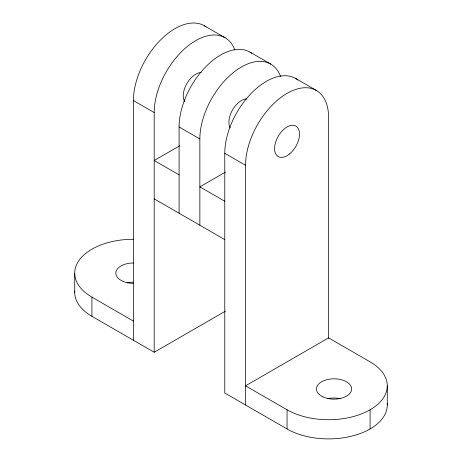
<?xml version="1.0" encoding="UTF-8"?>
<svg xmlns="http://www.w3.org/2000/svg" width="462" height="462" viewBox="0 0 462 462"><rect width="100%" height="100%" fill="white"/><g stroke="black" fill="none" stroke-linecap="round" stroke-linejoin="round"><path stroke-width="0.69" d="M179.787 145.721L154.192 160.499L179.1 174.884M225.462 172.089L199.861 186.867L224.775 201.253M74.763 290.985A58.714 33.899 0 0 0 91.915 316.308L154.192 352.263L225.364 311.174M204.308 25.757L225.069 37.74M249.977 52.119L270.738 64.108M295.651 78.488L316.406 90.477M206.017 26.865A58.714 33.899 -60 0 0 160.222 40.281A58.714 33.899 -60 0 0 133.431 100.572L154.192 112.561L154.192 352.263M251.692 53.234A58.714 33.899 -60 0 0 205.89 66.649A58.714 33.899 -60 0 0 179.1 126.94L199.861 138.929L199.861 225.219M297.909 80.013A58.714 33.899 -60 0 0 251.957 92.619A58.714 33.899 -60 0 0 224.775 153.309L245.53 165.292L245.53 405.001M154.192 198.856L224.775 239.605M133.431 239.264A58.714 33.899 0 0 0 79.187 260.193A58.714 33.899 0 0 0 91.915 297.135L133.431 321.102M370.085 409.794A58.714 33.899 0 0 1 287.052 409.794L245.53 385.822L328.569 337.884L370.085 361.856A58.714 33.899 0 0 1 370.085 409.794L370.085 428.973M387.237 403.644A58.714 33.899 0 0 1 352.119 436.053A58.714 33.899 0 0 1 287.052 428.973L224.775 393.018L224.775 153.309M387.283 385.822L387.283 405.001M328.569 338.346L328.569 117.354A58.714 33.899 -60 0 0 287.052 93.382A58.714 33.899 -60 0 0 245.53 165.292M287.052 409.794L287.052 428.973M179.1 126.94L179.1 213.236M133.431 100.572L133.431 340.28M91.915 297.135L91.915 316.308M74.717 273.163L74.717 292.342M199.861 138.929A58.714 33.899 -60 0 1 234.43 71.702A58.714 33.899 -60 0 1 280.573 76.507M230.307 127.939A17.614 10.17 -60 0 1 232.53 109.944A17.614 10.17 -60 0 1 246.979 98.874M327.801 398.642A17.614 10.17 0 0 1 340.673 398.735M126.998 282.871A17.614 10.17 0 0 1 133.431 282.172M133.431 283.333A17.614 10.17 0 0 1 115.818 273.163A17.614 10.17 0 0 1 133.431 262.993M154.192 112.561A58.714 33.899 -60 0 1 188.762 45.334A58.714 33.899 -60 0 1 234.904 50.139M184.638 101.571A17.614 10.17 -60 0 1 186.862 83.576A17.614 10.17 -60 0 1 201.311 72.511M322.886 396.852A17.614 10.17 0 0 0 351.42 390.615A17.614 10.17 0 0 0 327.801 379.469A17.614 10.17 0 0 0 322.886 396.852M289.697 153.846A17.614 10.17 -60 0 0 296.263 126.328A17.614 10.17 -60 0 0 275.185 143.798A17.614 10.17 -60 0 0 289.697 153.846"/></g></svg>
